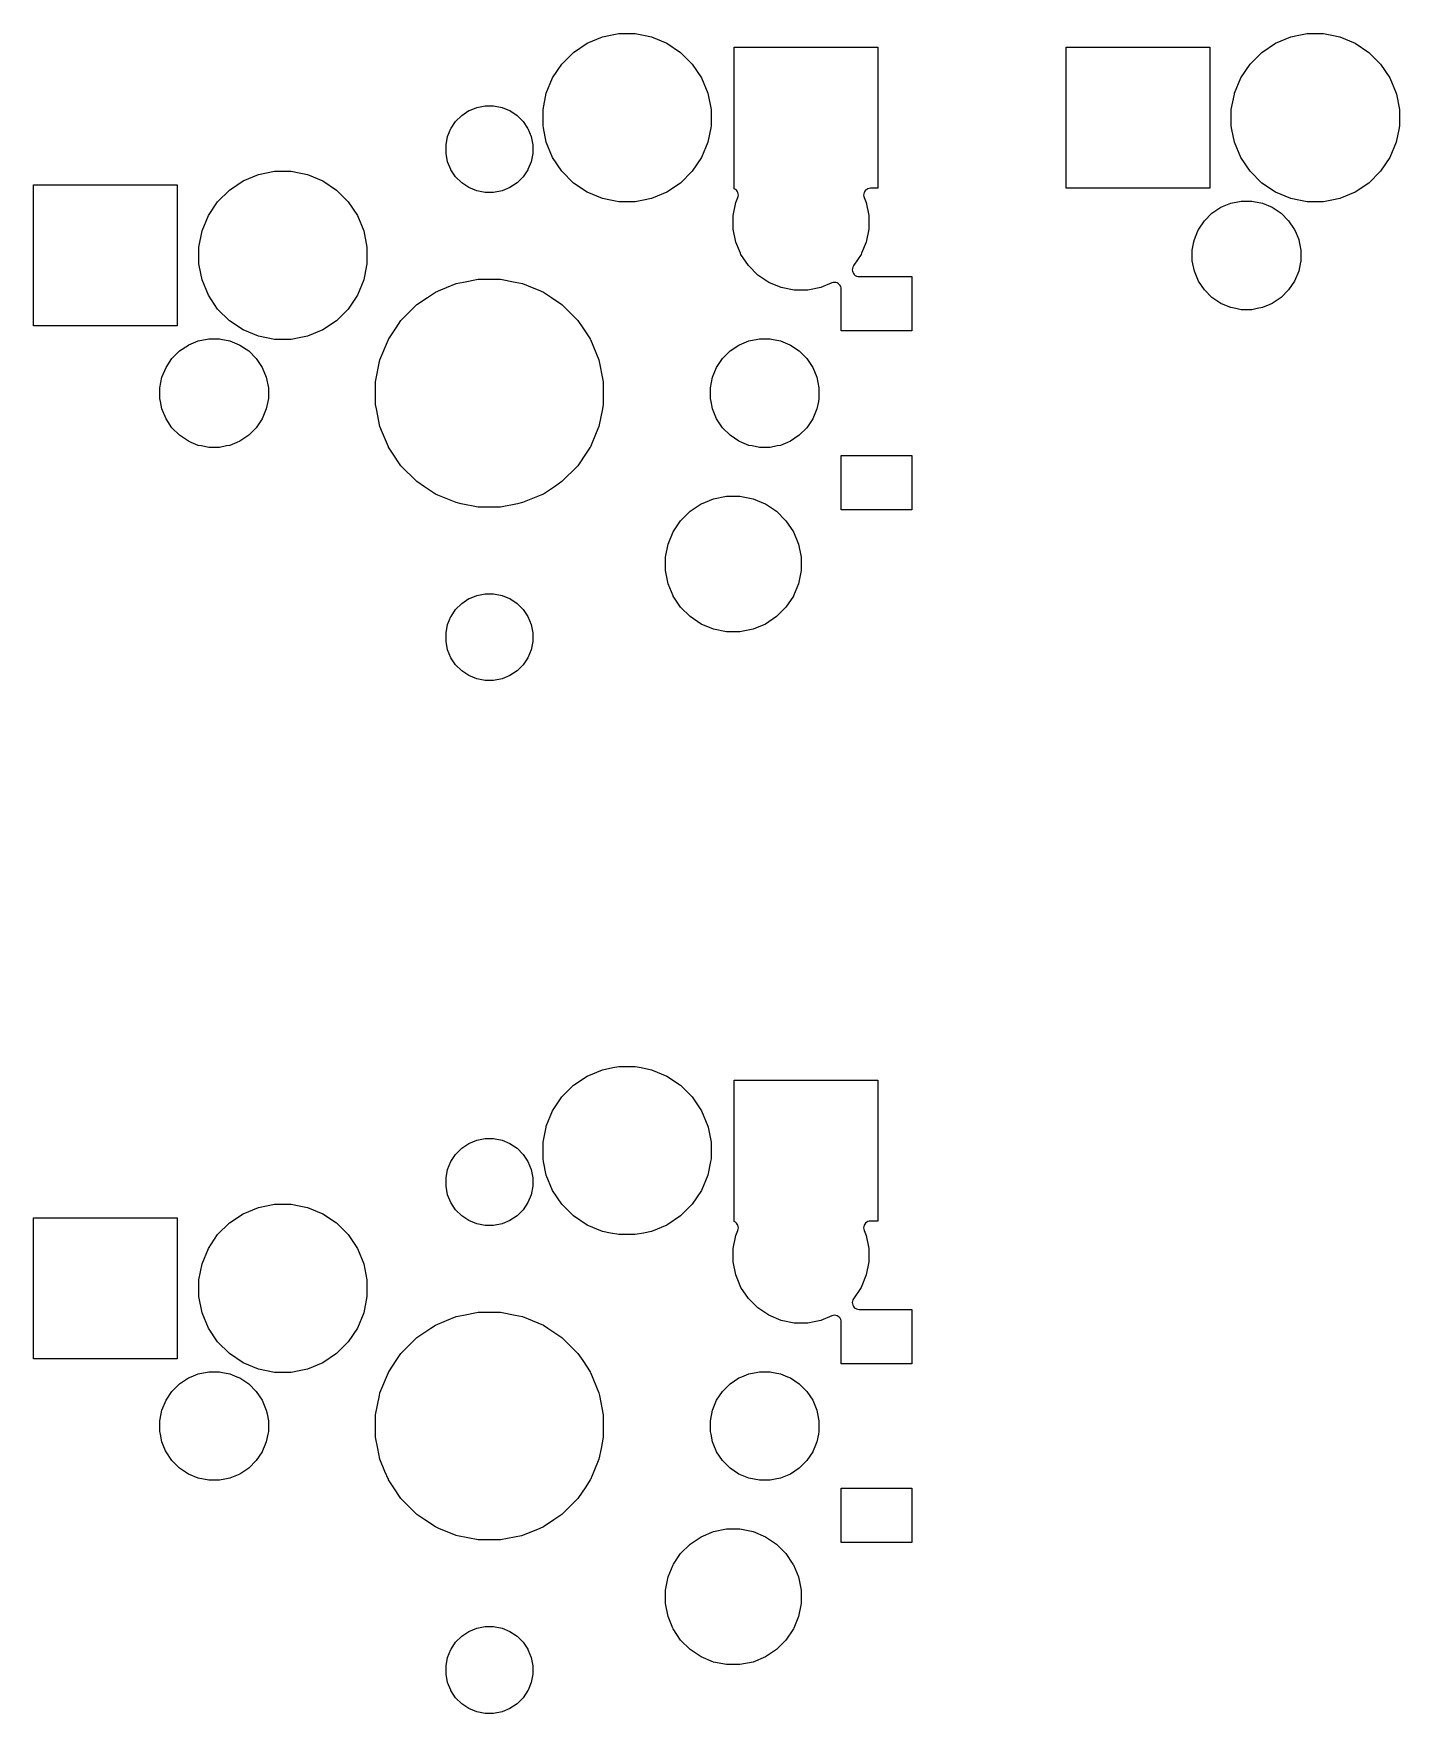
# Model space of a CAD drawing. Extents: x 70 to 347, y -163 to -55.
# Drawn here: x 247.94 to 273.14, y -147.62 to -116.64 of the extents above; entities that cross this region are included whole.
import ezdxf

# ---------------------------------------------------------------- set-up
doc = ezdxf.new("R2010")
doc.units = 0
doc.layers.add('BLACK', color=7, linetype='CONTINUOUS')

msp = doc.modelspace()

# ---------------------------------------------------------------- linework, layer by layer
at = {"layer": 'BLACK', "linetype": 'CONTINUOUS'}
for p, q in [((258.152, -116.812), (258.434, -116.695)), ((258.434, -116.695), (258.584, -116.665)), ((258.584, -116.665), (258.734, -116.635)), ((258.734, -116.635), (259.039, -116.635)), ((259.039, -116.635), (259.189, -116.665)), ((259.189, -116.665), (259.339, -116.695)), ((259.339, -116.695), (259.621, -116.812)), ((270.852, -116.812), (271.134, -116.695)), ((271.134, -116.695), (271.284, -116.665)), ((271.284, -116.665), (271.434, -116.635)), ((271.434, -116.635), (271.739, -116.635)), ((271.739, -116.635), (271.889, -116.665)), ((271.889, -116.665), (272.039, -116.695)), ((272.039, -116.695), (272.321, -116.812)), ((257.682, -117.197), (257.898, -116.981)), ((257.898, -116.981), (258.152, -116.812)), ((259.621, -116.812), (259.875, -116.981)), ((259.875, -116.981), (260.091, -117.197)), ((260.863, -119.496), (260.863, -116.885)), ((260.863, -116.885), (263.515, -116.885)), ((263.515, -116.885), (263.515, -119.487)), ((266.986, -119.487), (266.986, -116.885)), ((266.986, -116.885), (269.638, -116.885)), ((269.638, -116.885), (269.638, -119.487)), ((270.382, -117.197), (270.598, -116.981)), ((270.598, -116.981), (270.852, -116.812)), ((272.321, -116.812), (272.575, -116.981)), ((272.575, -116.981), (272.791, -117.197)), ((257.512, -117.452), (257.682, -117.197)), ((260.091, -117.197), (260.261, -117.452)), ((270.212, -117.452), (270.382, -117.197)), ((272.791, -117.197), (272.961, -117.452)), ((257.395, -117.734), (257.512, -117.452)), ((260.261, -117.452), (260.378, -117.734)), ((270.095, -117.734), (270.212, -117.452)), ((272.961, -117.452), (273.078, -117.734)), ((255.977, -118.052), (256.113, -117.996)), ((256.113, -117.996), (256.268, -117.965)), ((256.268, -117.965), (256.425, -117.965)), ((256.425, -117.965), (256.58, -117.996)), ((256.58, -117.996), (256.716, -118.052)), ((257.336, -118.033), (257.395, -117.734)), ((257.336, -118.339), (257.336, -118.033)), ((257.395, -117.734), (257.395, -117.734)), ((260.378, -117.734), (260.378, -117.734)), ((260.378, -117.734), (260.438, -118.033)), ((260.438, -118.033), (260.438, -118.339)), ((270.036, -118.033), (270.092, -117.752)), ((270.036, -118.339), (270.036, -118.033)), ((270.092, -117.752), (270.095, -117.734)), ((273.078, -117.734), (273.082, -117.752)), ((273.082, -117.752), (273.138, -118.033)), ((273.138, -118.033), (273.138, -118.339)), ((255.641, -118.381), (255.724, -118.256)), ((255.724, -118.256), (255.836, -118.144)), ((255.836, -118.144), (255.967, -118.056)), ((255.967, -118.056), (255.977, -118.052)), ((256.716, -118.052), (256.726, -118.056)), ((256.726, -118.056), (256.857, -118.144)), ((256.857, -118.144), (256.969, -118.256)), ((256.969, -118.256), (257.052, -118.381)), ((257.342, -118.374), (257.336, -118.339)), ((260.438, -118.339), (260.431, -118.374)), ((270.048, -118.402), (270.036, -118.339)), ((273.138, -118.339), (273.125, -118.402)), ((255.546, -118.687), (255.576, -118.533)), ((255.576, -118.533), (255.637, -118.387)), ((255.637, -118.387), (255.641, -118.381)), ((257.052, -118.381), (257.056, -118.387)), ((257.056, -118.387), (257.117, -118.533)), ((257.117, -118.533), (257.148, -118.687)), ((257.395, -118.639), (257.342, -118.374)), ((257.512, -118.921), (257.395, -118.639)), ((260.378, -118.639), (260.261, -118.921)), ((260.431, -118.374), (260.378, -118.639)), ((270.095, -118.639), (270.048, -118.402)), ((270.212, -118.921), (270.095, -118.639)), ((273.078, -118.639), (272.961, -118.921)), ((273.125, -118.402), (273.078, -118.639)), ((255.546, -118.845), (255.546, -118.687)), ((255.576, -119), (255.546, -118.845)), ((257.148, -118.845), (257.117, -119)), ((257.148, -118.687), (257.148, -118.845)), ((257.682, -119.175), (257.512, -118.921)), ((260.261, -118.921), (260.091, -119.175)), ((270.382, -119.175), (270.212, -118.921)), ((272.961, -118.921), (272.791, -119.175)), ((251.802, -119.352), (252.084, -119.235)), ((252.084, -119.235), (252.234, -119.205)), ((252.234, -119.205), (252.384, -119.175)), ((252.384, -119.175), (252.689, -119.175)), ((252.689, -119.175), (252.839, -119.205)), ((252.839, -119.205), (252.989, -119.235)), ((252.989, -119.235), (253.271, -119.352)), ((255.636, -119.144), (255.576, -119)), ((255.637, -119.146), (255.636, -119.144)), ((255.724, -119.277), (255.637, -119.146)), ((255.836, -119.388), (255.724, -119.277)), ((256.969, -119.277), (256.857, -119.388)), ((257.056, -119.146), (256.969, -119.277)), ((257.057, -119.144), (257.056, -119.146)), ((257.117, -119), (257.057, -119.144)), ((257.898, -119.391), (257.682, -119.175)), ((260.091, -119.175), (259.875, -119.391)), ((270.598, -119.391), (270.382, -119.175)), ((272.791, -119.175), (272.575, -119.391)), ((247.936, -122.027), (247.936, -119.425)), ((247.936, -119.425), (250.588, -119.425)), ((250.588, -119.425), (250.588, -122.027)), ((251.332, -119.737), (251.548, -119.521)), ((251.548, -119.521), (251.802, -119.352)), ((253.271, -119.352), (253.525, -119.521)), ((253.525, -119.521), (253.741, -119.737)), ((255.967, -119.476), (255.836, -119.388)), ((256.113, -119.536), (255.967, -119.476)), ((255.967, -119.476), (255.967, -119.476)), ((255.967, -119.476), (255.967, -119.476)), ((256.268, -119.567), (256.113, -119.536)), ((256.425, -119.567), (256.268, -119.567)), ((256.58, -119.536), (256.425, -119.567)), ((256.726, -119.476), (256.58, -119.536)), ((256.857, -119.388), (256.726, -119.476)), ((256.726, -119.476), (256.726, -119.476)), ((256.726, -119.476), (256.726, -119.476)), ((258.152, -119.561), (257.898, -119.391)), ((258.434, -119.678), (258.152, -119.561)), ((259.621, -119.561), (259.339, -119.678)), ((259.875, -119.391), (259.621, -119.561)), ((260.864, -119.497), (260.863, -119.496)), ((260.885, -119.508), (260.864, -119.497)), ((260.904, -119.524), (260.885, -119.508)), ((260.92, -119.543), (260.904, -119.524)), ((260.931, -119.564), (260.92, -119.543)), ((260.939, -119.588), (260.931, -119.564)), ((260.941, -119.612), (260.939, -119.588)), ((263.255, -119.588), (263.252, -119.612)), ((263.262, -119.564), (263.255, -119.588)), ((263.273, -119.543), (263.262, -119.564)), ((263.289, -119.524), (263.273, -119.543)), ((263.308, -119.508), (263.289, -119.524)), ((263.329, -119.497), (263.308, -119.508)), ((263.353, -119.49), (263.329, -119.497)), ((263.377, -119.487), (263.353, -119.49)), ((263.515, -119.487), (263.377, -119.487)), ((269.638, -119.487), (266.986, -119.487)), ((270.852, -119.561), (270.598, -119.391)), ((271.134, -119.678), (270.852, -119.561)), ((272.321, -119.561), (272.039, -119.678)), ((272.575, -119.391), (272.321, -119.561)), ((251.162, -119.992), (251.332, -119.737)), ((253.741, -119.737), (253.911, -119.992)), ((258.584, -119.707), (258.434, -119.678)), ((258.734, -119.737), (258.584, -119.707)), ((259.039, -119.737), (258.734, -119.737)), ((259.189, -119.707), (259.039, -119.737)), ((259.339, -119.678), (259.189, -119.707)), ((260.846, -119.993), (260.894, -119.751)), ((260.894, -119.751), (260.931, -119.66)), ((260.931, -119.66), (260.939, -119.637)), ((260.939, -119.637), (260.941, -119.612)), ((263.252, -119.612), (263.255, -119.637)), ((263.255, -119.637), (263.262, -119.66)), ((263.262, -119.66), (263.3, -119.751)), ((263.3, -119.751), (263.348, -119.993)), ((269.678, -119.949), (269.842, -119.839)), ((269.842, -119.839), (270.025, -119.764)), ((270.025, -119.764), (270.189, -119.731)), ((270.189, -119.731), (270.218, -119.725)), ((270.218, -119.725), (270.415, -119.725)), ((270.415, -119.725), (270.444, -119.731)), ((270.444, -119.731), (270.609, -119.764)), ((270.609, -119.764), (270.791, -119.839)), ((270.791, -119.839), (270.955, -119.949)), ((271.284, -119.707), (271.134, -119.678)), ((271.434, -119.737), (271.284, -119.707)), ((271.739, -119.737), (271.434, -119.737)), ((271.889, -119.707), (271.739, -119.737)), ((272.039, -119.678), (271.889, -119.707)), ((251.045, -120.274), (251.162, -119.992)), ((253.911, -119.992), (254.028, -120.274)), ((260.846, -120.239), (260.846, -119.993)), ((263.348, -119.993), (263.348, -120.239)), ((269.435, -120.244), (269.539, -120.088)), ((269.539, -120.088), (269.678, -119.949)), ((270.955, -119.949), (271.094, -120.088)), ((271.094, -120.088), (271.198, -120.244)), ((250.986, -120.573), (251.045, -120.274)), ((251.045, -120.274), (251.045, -120.274)), ((254.028, -120.274), (254.028, -120.274)), ((254.028, -120.274), (254.088, -120.573)), ((260.894, -120.481), (260.846, -120.239)), ((260.978, -120.684), (260.894, -120.481)), ((263.3, -120.481), (263.215, -120.684)), ((263.348, -120.239), (263.3, -120.481)), ((269.316, -120.628), (269.345, -120.478)), ((269.345, -120.478), (269.354, -120.434)), ((269.354, -120.434), (269.421, -120.274)), ((269.421, -120.274), (269.43, -120.252)), ((269.43, -120.252), (269.435, -120.244)), ((271.198, -120.244), (271.204, -120.252)), ((271.204, -120.252), (271.213, -120.274)), ((271.213, -120.274), (271.279, -120.434)), ((271.279, -120.434), (271.288, -120.478)), ((271.288, -120.478), (271.318, -120.628)), ((250.986, -120.879), (250.986, -120.573)), ((254.088, -120.573), (254.088, -120.879)), ((260.988, -120.709), (260.978, -120.684)), ((261.125, -120.914), (260.988, -120.709)), ((263.205, -120.709), (263.073, -120.907)), ((263.215, -120.684), (263.205, -120.709)), ((269.316, -120.825), (269.316, -120.628)), ((269.326, -120.879), (269.316, -120.825)), ((271.318, -120.825), (271.307, -120.879)), ((271.318, -120.628), (271.318, -120.825)), ((250.992, -120.914), (250.986, -120.879)), ((251.045, -121.179), (250.992, -120.914)), ((254.081, -120.914), (254.028, -121.179)), ((254.088, -120.879), (254.081, -120.914)), ((261.299, -121.088), (261.125, -120.914)), ((261.504, -121.225), (261.299, -121.088)), ((263.045, -120.966), (263.043, -120.99)), ((263.043, -120.99), (263.045, -121.015)), ((263.052, -120.942), (263.045, -120.966)), ((263.045, -121.015), (263.052, -121.038)), ((263.064, -120.921), (263.052, -120.942)), ((263.052, -121.038), (263.064, -121.06)), ((263.073, -120.907), (263.064, -120.921)), ((263.064, -121.06), (263.079, -121.079)), ((263.079, -121.079), (263.098, -121.094)), ((263.098, -121.094), (263.12, -121.106)), ((263.12, -121.106), (263.143, -121.113)), ((263.143, -121.113), (263.168, -121.115)), ((263.168, -121.115), (264.141, -121.115)), ((264.141, -121.115), (264.141, -122.117)), ((269.354, -121.018), (269.326, -120.879)), ((269.43, -121.2), (269.354, -121.018)), ((271.279, -121.018), (271.204, -121.2)), ((271.307, -120.879), (271.279, -121.018)), ((251.162, -121.461), (251.045, -121.179)), ((254.028, -121.179), (253.911, -121.461)), ((255.203, -121.504), (255.351, -121.404)), ((255.351, -121.404), (255.448, -121.364)), ((255.448, -121.364), (255.557, -121.319)), ((255.557, -121.319), (255.734, -121.246)), ((255.734, -121.246), (255.869, -121.219)), ((255.869, -121.219), (256.14, -121.165)), ((256.14, -121.165), (256.554, -121.165)), ((256.554, -121.165), (256.824, -121.219)), ((256.824, -121.219), (256.959, -121.246)), ((256.959, -121.246), (257.136, -121.319)), ((257.136, -121.319), (257.245, -121.364)), ((257.245, -121.364), (257.342, -121.404)), ((257.342, -121.404), (257.491, -121.504)), ((261.732, -121.319), (261.504, -121.225)), ((261.504, -121.225), (261.504, -121.225)), ((261.504, -121.225), (261.504, -121.225)), ((261.973, -121.367), (261.732, -121.319)), ((262.22, -121.367), (261.973, -121.367)), ((262.461, -121.319), (262.22, -121.367)), ((262.667, -121.234), (262.461, -121.319)), ((262.69, -121.227), (262.667, -121.234)), ((262.714, -121.225), (262.69, -121.227)), ((262.739, -121.227), (262.714, -121.225)), ((262.762, -121.234), (262.739, -121.227)), ((262.784, -121.246), (262.762, -121.234)), ((262.803, -121.261), (262.784, -121.246)), ((262.818, -121.28), (262.803, -121.261)), ((262.83, -121.302), (262.818, -121.28)), ((262.837, -121.325), (262.83, -121.302)), ((262.839, -121.35), (262.837, -121.325)), ((262.839, -122.117), (262.839, -121.35)), ((269.539, -121.364), (269.43, -121.2)), ((269.678, -121.504), (269.539, -121.364)), ((271.094, -121.364), (270.955, -121.504)), ((271.204, -121.2), (271.094, -121.364)), ((251.332, -121.715), (251.162, -121.461)), ((251.548, -121.931), (251.332, -121.715)), ((253.741, -121.715), (253.525, -121.931)), ((253.911, -121.461), (253.741, -121.715)), ((254.715, -121.927), (255.007, -121.634)), ((255.007, -121.634), (255.203, -121.504)), ((257.491, -121.504), (257.686, -121.634)), ((257.686, -121.634), (257.979, -121.927)), ((269.842, -121.613), (269.678, -121.504)), ((269.883, -121.63), (269.842, -121.613)), ((269.842, -121.613), (269.842, -121.613)), ((269.842, -121.613), (269.842, -121.613)), ((270.025, -121.689), (269.883, -121.63)), ((270.121, -121.708), (270.025, -121.689)), ((270.218, -121.727), (270.121, -121.708)), ((270.415, -121.727), (270.218, -121.727)), ((270.512, -121.708), (270.415, -121.727)), ((270.609, -121.689), (270.512, -121.708)), ((270.75, -121.63), (270.609, -121.689)), ((270.791, -121.613), (270.75, -121.63)), ((270.955, -121.504), (270.791, -121.613)), ((270.791, -121.613), (270.791, -121.613)), ((270.791, -121.613), (270.791, -121.613)), ((250.588, -122.027), (247.936, -122.027)), ((251.802, -122.101), (251.548, -121.931)), ((253.525, -121.931), (253.271, -122.101)), ((254.489, -122.265), (254.625, -122.061)), ((254.625, -122.061), (254.715, -121.927)), ((257.979, -121.927), (258.068, -122.061)), ((258.068, -122.061), (258.205, -122.265)), ((250.792, -122.379), (250.801, -122.376)), ((250.801, -122.376), (250.846, -122.357)), ((250.846, -122.357), (250.975, -122.304)), ((250.975, -122.304), (251.139, -122.271)), ((251.139, -122.271), (251.168, -122.265)), ((251.168, -122.265), (251.365, -122.265)), ((251.365, -122.265), (251.394, -122.271)), ((251.394, -122.271), (251.559, -122.304)), ((251.559, -122.304), (251.687, -122.357)), ((251.687, -122.357), (251.732, -122.376)), ((251.732, -122.376), (251.741, -122.379)), ((252.084, -122.218), (251.802, -122.101)), ((252.234, -122.247), (252.084, -122.218)), ((252.384, -122.277), (252.234, -122.247)), ((252.689, -122.277), (252.384, -122.277)), ((252.839, -122.247), (252.689, -122.277)), ((252.989, -122.218), (252.839, -122.247)), ((253.271, -122.101), (252.989, -122.218)), ((254.326, -122.653), (254.482, -122.277)), ((254.482, -122.277), (254.485, -122.271)), ((254.485, -122.271), (254.489, -122.265)), ((258.205, -122.265), (258.208, -122.271)), ((258.208, -122.271), (258.211, -122.277)), ((258.211, -122.277), (258.367, -122.653)), ((260.952, -122.379), (260.961, -122.376)), ((260.961, -122.376), (261.006, -122.357)), ((261.006, -122.357), (261.135, -122.304)), ((261.135, -122.304), (261.299, -122.271)), ((261.299, -122.271), (261.328, -122.265)), ((261.328, -122.265), (261.525, -122.265)), ((261.525, -122.265), (261.554, -122.271)), ((261.554, -122.271), (261.719, -122.304)), ((261.719, -122.304), (261.847, -122.357)), ((261.847, -122.357), (261.892, -122.376)), ((261.892, -122.376), (261.901, -122.379)), ((264.141, -122.117), (262.839, -122.117)), ((250.38, -122.792), (250.489, -122.628)), ((250.489, -122.628), (250.628, -122.489)), ((250.628, -122.489), (250.792, -122.379)), ((251.741, -122.379), (251.905, -122.489)), ((251.905, -122.489), (252.044, -122.628)), ((252.044, -122.628), (252.154, -122.792)), ((254.246, -123.059), (254.326, -122.653)), ((254.326, -122.653), (254.326, -122.653)), ((258.367, -122.653), (258.367, -122.653)), ((258.367, -122.653), (258.448, -123.059)), ((260.54, -122.792), (260.649, -122.628)), ((260.649, -122.628), (260.788, -122.489)), ((260.788, -122.489), (260.952, -122.379)), ((261.901, -122.379), (262.065, -122.489)), ((262.065, -122.489), (262.204, -122.628)), ((262.204, -122.628), (262.314, -122.792)), ((250.266, -123.168), (250.304, -122.974)), ((250.304, -122.974), (250.38, -122.792)), ((250.304, -122.974), (250.304, -122.974)), ((252.154, -122.792), (252.229, -122.974)), ((252.229, -122.974), (252.229, -122.974)), ((252.229, -122.974), (252.268, -123.168)), ((260.426, -123.168), (260.464, -122.974)), ((260.464, -122.974), (260.54, -122.792)), ((260.464, -122.974), (260.464, -122.974)), ((262.314, -122.792), (262.389, -122.974)), ((262.389, -122.974), (262.389, -122.974)), ((262.389, -122.974), (262.428, -123.168)), ((250.266, -123.365), (250.266, -123.168)), ((252.268, -123.168), (252.268, -123.365)), ((254.246, -123.473), (254.246, -123.059)), ((258.448, -123.059), (258.448, -123.473)), ((260.426, -123.365), (260.426, -123.168)), ((262.428, -123.168), (262.428, -123.365)), ((250.276, -123.419), (250.266, -123.365)), ((250.304, -123.558), (250.276, -123.419)), ((250.38, -123.74), (250.304, -123.558)), ((252.229, -123.558), (252.154, -123.74)), ((252.257, -123.419), (252.229, -123.558)), ((252.268, -123.365), (252.257, -123.419)), ((254.263, -123.558), (254.246, -123.473)), ((254.326, -123.879), (254.263, -123.558)), ((258.431, -123.558), (258.367, -123.879)), ((258.448, -123.473), (258.431, -123.558)), ((260.436, -123.419), (260.426, -123.365)), ((260.464, -123.558), (260.436, -123.419)), ((260.54, -123.74), (260.464, -123.558)), ((262.389, -123.558), (262.314, -123.74)), ((262.417, -123.419), (262.389, -123.558)), ((262.428, -123.365), (262.417, -123.419)), ((250.489, -123.904), (250.38, -123.74)), ((250.628, -124.044), (250.489, -123.904)), ((252.044, -123.904), (251.905, -124.044)), ((252.154, -123.74), (252.044, -123.904)), ((254.377, -124.001), (254.326, -123.879)), ((258.367, -123.879), (258.316, -124.001)), ((260.649, -123.904), (260.54, -123.74)), ((260.788, -124.044), (260.649, -123.904)), ((262.204, -123.904), (262.065, -124.044)), ((262.314, -123.74), (262.204, -123.904)), ((250.792, -124.153), (250.628, -124.044)), ((250.846, -124.175), (250.792, -124.153)), ((250.792, -124.153), (250.792, -124.153)), ((250.792, -124.153), (250.792, -124.153)), ((250.975, -124.229), (250.846, -124.175)), ((251.037, -124.241), (250.975, -124.229)), ((251.559, -124.229), (251.496, -124.241)), ((251.687, -124.175), (251.559, -124.229)), ((251.741, -124.153), (251.687, -124.175)), ((251.905, -124.044), (251.741, -124.153)), ((251.741, -124.153), (251.741, -124.153)), ((251.741, -124.153), (251.741, -124.153)), ((254.482, -124.255), (254.377, -124.001)), ((258.316, -124.001), (258.211, -124.255)), ((260.952, -124.153), (260.788, -124.044)), ((261.006, -124.175), (260.952, -124.153)), ((260.952, -124.153), (260.952, -124.153)), ((260.952, -124.153), (260.952, -124.153)), ((261.135, -124.229), (261.006, -124.175)), ((261.197, -124.241), (261.135, -124.229)), ((261.719, -124.229), (261.656, -124.241)), ((261.847, -124.175), (261.719, -124.229)), ((261.901, -124.153), (261.847, -124.175)), ((262.065, -124.044), (261.901, -124.153)), ((261.901, -124.153), (261.901, -124.153)), ((261.901, -124.153), (261.901, -124.153)), ((251.168, -124.267), (251.037, -124.241)), ((251.365, -124.267), (251.168, -124.267)), ((251.496, -124.241), (251.365, -124.267)), ((254.485, -124.261), (254.482, -124.255)), ((254.548, -124.357), (254.485, -124.261)), ((254.715, -124.606), (254.548, -124.357)), ((258.145, -124.357), (257.979, -124.606)), ((258.208, -124.261), (258.145, -124.357)), ((258.211, -124.255), (258.208, -124.261)), ((261.328, -124.267), (261.197, -124.241)), ((261.525, -124.267), (261.328, -124.267)), ((261.656, -124.241), (261.525, -124.267)), ((262.839, -125.417), (262.839, -124.415)), ((262.839, -124.415), (264.141, -124.415)), ((264.141, -124.415), (264.141, -125.417)), ((255.007, -124.898), (254.715, -124.606)), ((257.979, -124.606), (257.686, -124.898)), ((255.149, -124.993), (255.007, -124.898)), ((255.351, -125.128), (255.149, -124.993)), ((255.398, -125.147), (255.351, -125.128)), ((255.351, -125.128), (255.351, -125.128)), ((255.351, -125.128), (255.351, -125.128)), ((255.734, -125.286), (255.398, -125.147)), ((257.295, -125.147), (256.959, -125.286)), ((257.342, -125.128), (257.295, -125.147)), ((257.545, -124.993), (257.342, -125.128)), ((257.342, -125.128), (257.342, -125.128)), ((257.342, -125.128), (257.342, -125.128)), ((257.686, -124.898), (257.545, -124.993)), ((260.482, -125.213), (260.723, -125.165)), ((260.723, -125.165), (260.97, -125.165)), ((260.97, -125.165), (261.211, -125.213)), ((255.827, -125.305), (255.734, -125.286)), ((256.14, -125.367), (255.827, -125.305)), ((256.554, -125.367), (256.14, -125.367)), ((256.866, -125.305), (256.554, -125.367)), ((256.959, -125.286), (256.866, -125.305)), ((259.875, -125.619), (260.049, -125.444)), ((260.049, -125.444), (260.254, -125.308)), ((260.254, -125.308), (260.26, -125.305)), ((260.26, -125.305), (260.482, -125.213)), ((261.211, -125.213), (261.433, -125.305)), ((261.433, -125.305), (261.439, -125.308)), ((261.439, -125.308), (261.644, -125.444)), ((261.644, -125.444), (261.818, -125.619)), ((264.141, -125.417), (262.839, -125.417)), ((259.738, -125.824), (259.875, -125.619)), ((261.818, -125.619), (261.955, -125.824)), ((259.596, -126.293), (259.644, -126.051)), ((259.644, -126.051), (259.738, -125.824)), ((259.738, -125.824), (259.738, -125.824)), ((261.955, -125.824), (261.955, -125.824)), ((261.955, -125.824), (262.05, -126.051)), ((262.05, -126.051), (262.098, -126.293)), ((259.596, -126.539), (259.596, -126.293)), ((262.098, -126.293), (262.098, -126.539)), ((259.644, -126.781), (259.596, -126.539)), ((262.098, -126.539), (262.05, -126.781)), ((255.977, -127.052), (256.113, -126.996)), ((256.113, -126.996), (256.268, -126.965)), ((256.268, -126.965), (256.425, -126.965)), ((256.425, -126.965), (256.58, -126.996)), ((256.58, -126.996), (256.716, -127.052)), ((259.737, -127.007), (259.644, -126.781)), ((259.738, -127.009), (259.737, -127.007)), ((259.875, -127.214), (259.738, -127.009)), ((261.955, -127.009), (261.818, -127.214)), ((261.956, -127.007), (261.955, -127.009)), ((262.05, -126.781), (261.956, -127.007)), ((255.639, -127.384), (255.724, -127.256)), ((255.724, -127.256), (255.836, -127.144)), ((255.836, -127.144), (255.967, -127.056)), ((255.967, -127.056), (255.977, -127.052)), ((256.716, -127.052), (256.726, -127.056)), ((256.726, -127.056), (256.857, -127.144)), ((256.857, -127.144), (256.969, -127.256)), ((256.969, -127.256), (257.054, -127.384)), ((260.049, -127.388), (259.875, -127.214)), ((261.818, -127.214), (261.644, -127.388)), ((255.546, -127.687), (255.576, -127.533)), ((255.576, -127.533), (255.637, -127.387)), ((255.637, -127.387), (255.639, -127.384)), ((257.054, -127.384), (257.056, -127.387)), ((257.056, -127.387), (257.117, -127.533)), ((257.117, -127.533), (257.148, -127.687)), ((260.254, -127.525), (260.049, -127.388)), ((260.482, -127.619), (260.254, -127.525)), ((260.254, -127.525), (260.254, -127.525)), ((260.254, -127.525), (260.254, -127.525)), ((260.723, -127.667), (260.482, -127.619)), ((261.211, -127.619), (260.97, -127.667)), ((261.439, -127.525), (261.211, -127.619)), ((261.644, -127.388), (261.439, -127.525)), ((261.439, -127.525), (261.439, -127.525)), ((261.439, -127.525), (261.439, -127.525)), ((255.546, -127.845), (255.546, -127.687)), ((255.576, -128), (255.546, -127.845)), ((257.148, -127.845), (257.117, -128)), ((257.148, -127.687), (257.148, -127.845)), ((260.97, -127.667), (260.723, -127.667)), ((255.637, -128.146), (255.576, -128)), ((255.724, -128.277), (255.637, -128.146)), ((255.637, -128.146), (255.637, -128.146)), ((257.056, -128.146), (256.969, -128.277)), ((257.117, -128), (257.056, -128.146)), ((257.056, -128.146), (257.056, -128.146)), ((255.836, -128.388), (255.724, -128.277)), ((255.967, -128.476), (255.836, -128.388)), ((256.113, -128.536), (255.967, -128.476)), ((255.967, -128.476), (255.967, -128.476)), ((255.967, -128.476), (255.967, -128.476)), ((256.268, -128.567), (256.113, -128.536)), ((256.425, -128.567), (256.268, -128.567)), ((256.58, -128.536), (256.425, -128.567)), ((256.726, -128.476), (256.58, -128.536)), ((256.857, -128.388), (256.726, -128.476)), ((256.726, -128.476), (256.726, -128.476)), ((256.726, -128.476), (256.726, -128.476)), ((256.969, -128.277), (256.857, -128.388)), ((258.626, -135.707), (258.734, -135.685)), ((258.734, -135.685), (259.039, -135.685)), ((259.039, -135.685), (259.147, -135.707)), ((257.898, -136.031), (258.152, -135.862)), ((258.152, -135.862), (258.434, -135.745)), ((258.434, -135.745), (258.626, -135.707)), ((259.147, -135.707), (259.339, -135.745)), ((259.339, -135.745), (259.621, -135.862)), ((259.621, -135.862), (259.875, -136.031)), ((260.863, -138.546), (260.863, -135.935)), ((260.863, -135.935), (263.515, -135.935)), ((263.515, -135.935), (263.515, -138.537)), ((257.512, -136.502), (257.682, -136.247)), ((257.682, -136.247), (257.898, -136.031)), ((259.875, -136.031), (260.091, -136.247)), ((260.091, -136.247), (260.261, -136.502)), ((257.395, -136.784), (257.512, -136.502)), ((260.261, -136.502), (260.378, -136.784)), ((257.336, -137.083), (257.391, -136.805)), ((257.391, -136.805), (257.395, -136.784)), ((260.378, -136.784), (260.382, -136.805)), ((260.382, -136.805), (260.438, -137.083)), ((255.724, -137.306), (255.836, -137.194)), ((255.836, -137.194), (255.967, -137.106)), ((255.967, -137.106), (256.113, -137.046)), ((255.967, -137.106), (255.967, -137.106)), ((256.113, -137.046), (256.268, -137.015)), ((256.268, -137.015), (256.425, -137.015)), ((256.425, -137.015), (256.58, -137.046)), ((256.58, -137.046), (256.726, -137.106)), ((256.726, -137.106), (256.726, -137.106)), ((256.726, -137.106), (256.857, -137.194)), ((256.857, -137.194), (256.969, -137.306)), ((257.336, -137.389), (257.336, -137.083)), ((260.438, -137.083), (260.438, -137.389)), ((255.576, -137.583), (255.637, -137.437)), ((255.637, -137.437), (255.662, -137.399)), ((255.662, -137.399), (255.724, -137.306)), ((256.969, -137.306), (257.031, -137.399)), ((257.031, -137.399), (257.056, -137.437)), ((257.056, -137.437), (257.117, -137.583)), ((257.345, -137.437), (257.336, -137.389)), ((257.395, -137.689), (257.345, -137.437)), ((260.428, -137.437), (260.378, -137.689)), ((260.438, -137.389), (260.428, -137.437)), ((255.546, -137.737), (255.576, -137.583)), ((255.546, -137.895), (255.546, -137.737)), ((257.117, -137.583), (257.148, -137.737)), ((257.148, -137.737), (257.148, -137.895)), ((257.512, -137.971), (257.395, -137.689)), ((260.378, -137.689), (260.261, -137.971)), ((255.576, -138.05), (255.546, -137.895)), ((255.637, -138.196), (255.576, -138.05)), ((257.117, -138.05), (257.056, -138.196)), ((257.148, -137.895), (257.117, -138.05)), ((257.682, -138.225), (257.512, -137.971)), ((260.261, -137.971), (260.091, -138.225)), ((247.936, -141.077), (247.936, -138.475)), ((247.936, -138.475), (250.588, -138.475)), ((250.588, -138.475), (250.588, -141.077)), ((251.548, -138.571), (251.802, -138.402)), ((251.802, -138.402), (252.084, -138.285)), ((252.084, -138.285), (252.234, -138.255)), ((252.234, -138.255), (252.384, -138.225)), ((252.384, -138.225), (252.689, -138.225)), ((252.689, -138.225), (252.839, -138.255)), ((252.839, -138.255), (252.989, -138.285)), ((252.989, -138.285), (253.271, -138.402)), ((253.271, -138.402), (253.525, -138.571)), ((255.724, -138.327), (255.637, -138.196)), ((255.637, -138.196), (255.637, -138.196)), ((255.836, -138.438), (255.724, -138.327)), ((255.967, -138.526), (255.836, -138.438)), ((256.857, -138.438), (256.726, -138.526)), ((256.969, -138.327), (256.857, -138.438)), ((257.056, -138.196), (256.969, -138.327)), ((257.056, -138.196), (257.056, -138.196)), ((257.898, -138.441), (257.682, -138.225)), ((258.152, -138.611), (257.898, -138.441)), ((259.875, -138.441), (259.621, -138.611)), ((260.091, -138.225), (259.875, -138.441)), ((251.162, -139.042), (251.332, -138.787)), ((251.332, -138.787), (251.548, -138.571)), ((253.525, -138.571), (253.741, -138.787)), ((253.741, -138.787), (253.911, -139.042)), ((256.113, -138.586), (255.967, -138.526)), ((255.967, -138.526), (255.967, -138.526)), ((255.967, -138.526), (255.967, -138.526)), ((256.268, -138.617), (256.113, -138.586)), ((256.425, -138.617), (256.268, -138.617)), ((256.58, -138.586), (256.425, -138.617)), ((256.726, -138.526), (256.58, -138.586)), ((256.726, -138.526), (256.726, -138.526)), ((256.726, -138.526), (256.726, -138.526)), ((258.434, -138.728), (258.152, -138.611)), ((258.584, -138.757), (258.434, -138.728)), ((258.734, -138.787), (258.584, -138.757)), ((259.039, -138.787), (258.734, -138.787)), ((259.189, -138.757), (259.039, -138.787)), ((259.339, -138.728), (259.189, -138.757)), ((259.621, -138.611), (259.339, -138.728)), ((260.864, -138.547), (260.863, -138.546)), ((260.885, -138.558), (260.864, -138.547)), ((260.904, -138.574), (260.885, -138.558)), ((260.894, -138.801), (260.931, -138.71)), ((260.92, -138.593), (260.904, -138.574)), ((260.931, -138.614), (260.92, -138.593)), ((260.939, -138.638), (260.931, -138.614)), ((260.931, -138.71), (260.939, -138.687)), ((260.941, -138.662), (260.939, -138.638)), ((260.939, -138.687), (260.941, -138.662)), ((263.255, -138.638), (263.252, -138.662)), ((263.252, -138.662), (263.255, -138.687)), ((263.262, -138.614), (263.255, -138.638)), ((263.255, -138.687), (263.262, -138.71)), ((263.273, -138.593), (263.262, -138.614)), ((263.262, -138.71), (263.3, -138.801)), ((263.289, -138.574), (263.273, -138.593)), ((263.308, -138.558), (263.289, -138.574)), ((263.329, -138.547), (263.308, -138.558)), ((263.353, -138.54), (263.329, -138.547)), ((263.377, -138.537), (263.353, -138.54)), ((263.515, -138.537), (263.377, -138.537)), ((251.045, -139.324), (251.162, -139.042)), ((253.911, -139.042), (254.028, -139.324)), ((260.846, -139.043), (260.894, -138.801)), ((260.846, -139.289), (260.846, -139.043)), ((263.3, -138.801), (263.348, -139.043)), ((263.348, -139.043), (263.348, -139.289)), ((250.986, -139.623), (251.045, -139.324)), ((251.045, -139.324), (251.045, -139.324)), ((254.028, -139.324), (254.028, -139.324)), ((254.028, -139.324), (254.088, -139.623)), ((260.894, -139.531), (260.846, -139.289)), ((263.348, -139.289), (263.3, -139.531)), ((250.986, -139.929), (250.986, -139.623)), ((250.986, -139.623), (250.986, -139.623)), ((254.088, -139.623), (254.088, -139.929)), ((260.932, -139.623), (260.894, -139.531)), ((260.988, -139.759), (260.932, -139.623)), ((263.3, -139.531), (263.205, -139.759)), ((251.045, -140.229), (250.986, -139.929)), ((254.088, -139.929), (254.028, -140.229)), ((261.125, -139.964), (260.988, -139.759)), ((261.299, -140.138), (261.125, -139.964)), ((263.045, -140.016), (263.043, -140.04)), ((263.052, -139.992), (263.045, -140.016)), ((263.064, -139.971), (263.052, -139.992)), ((263.205, -139.759), (263.064, -139.971)), ((251.162, -140.511), (251.045, -140.229)), ((254.028, -140.229), (253.911, -140.511)), ((255.557, -140.369), (255.734, -140.296)), ((255.734, -140.296), (255.869, -140.269)), ((255.869, -140.269), (256.14, -140.215)), ((256.14, -140.215), (256.554, -140.215)), ((256.554, -140.215), (256.824, -140.269)), ((256.824, -140.269), (256.959, -140.296)), ((256.959, -140.296), (257.136, -140.369)), ((261.504, -140.275), (261.299, -140.138)), ((261.732, -140.369), (261.504, -140.275)), ((261.504, -140.275), (261.504, -140.275)), ((261.504, -140.275), (261.504, -140.275)), ((262.667, -140.284), (262.461, -140.369)), ((262.69, -140.277), (262.667, -140.284)), ((262.714, -140.275), (262.69, -140.277)), ((262.739, -140.277), (262.714, -140.275)), ((262.762, -140.284), (262.739, -140.277)), ((262.784, -140.296), (262.762, -140.284)), ((262.803, -140.311), (262.784, -140.296)), ((262.818, -140.33), (262.803, -140.311)), ((262.83, -140.352), (262.818, -140.33)), ((263.043, -140.04), (263.045, -140.065)), ((263.045, -140.065), (263.052, -140.088)), ((263.052, -140.088), (263.064, -140.11)), ((263.064, -140.11), (263.079, -140.129)), ((263.079, -140.129), (263.098, -140.144)), ((263.098, -140.144), (263.12, -140.156)), ((263.12, -140.156), (263.143, -140.163)), ((263.143, -140.163), (263.168, -140.165)), ((263.168, -140.165), (264.141, -140.165)), ((264.141, -140.165), (264.141, -141.167)), ((251.332, -140.765), (251.162, -140.511)), ((253.911, -140.511), (253.741, -140.765)), ((255.007, -140.684), (255.267, -140.511)), ((255.267, -140.511), (255.351, -140.454)), ((255.351, -140.454), (255.557, -140.369)), ((255.351, -140.454), (255.351, -140.454)), ((257.136, -140.369), (257.342, -140.454)), ((257.342, -140.454), (257.342, -140.454)), ((257.342, -140.454), (257.426, -140.511)), ((257.426, -140.511), (257.686, -140.684)), ((261.973, -140.417), (261.732, -140.369)), ((262.22, -140.417), (261.973, -140.417)), ((262.341, -140.393), (262.22, -140.417)), ((262.461, -140.369), (262.341, -140.393)), ((262.837, -140.375), (262.83, -140.352)), ((262.839, -140.4), (262.837, -140.375)), ((262.839, -141.167), (262.839, -140.4)), ((251.548, -140.981), (251.332, -140.765)), ((253.741, -140.765), (253.525, -140.981)), ((254.715, -140.977), (255.007, -140.684)), ((257.686, -140.684), (257.979, -140.977)), ((250.588, -141.077), (247.936, -141.077)), ((251.802, -141.151), (251.548, -140.981)), ((252.084, -141.268), (251.802, -141.151)), ((252.234, -141.297), (252.084, -141.268)), ((252.989, -141.268), (252.839, -141.297)), ((253.271, -141.151), (252.989, -141.268)), ((253.525, -140.981), (253.271, -141.151)), ((254.489, -141.315), (254.625, -141.111)), ((254.625, -141.111), (254.715, -140.977)), ((257.979, -140.977), (258.068, -141.111)), ((258.068, -141.111), (258.205, -141.315)), ((264.141, -141.167), (262.839, -141.167)), ((250.489, -141.678), (250.628, -141.539)), ((250.628, -141.539), (250.792, -141.429)), ((250.792, -141.429), (250.846, -141.407)), ((250.792, -141.429), (250.792, -141.429)), ((250.846, -141.407), (250.975, -141.354)), ((250.975, -141.354), (251.139, -141.321)), ((251.139, -141.321), (251.168, -141.315)), ((251.168, -141.315), (251.365, -141.315)), ((251.365, -141.315), (251.394, -141.321)), ((251.394, -141.321), (251.559, -141.354)), ((251.559, -141.354), (251.687, -141.407)), ((251.687, -141.407), (251.741, -141.429)), ((251.741, -141.429), (251.741, -141.429)), ((251.741, -141.429), (251.905, -141.539)), ((251.905, -141.539), (252.044, -141.678)), ((252.384, -141.327), (252.234, -141.297)), ((252.689, -141.327), (252.384, -141.327)), ((252.839, -141.297), (252.689, -141.327)), ((254.326, -141.703), (254.482, -141.327)), ((254.482, -141.327), (254.485, -141.321)), ((254.485, -141.321), (254.489, -141.315)), ((258.205, -141.315), (258.208, -141.321)), ((258.208, -141.321), (258.211, -141.327)), ((258.211, -141.327), (258.367, -141.703)), ((260.649, -141.678), (260.788, -141.539)), ((260.788, -141.539), (260.952, -141.429)), ((260.952, -141.429), (261.006, -141.407)), ((260.952, -141.429), (260.952, -141.429)), ((261.006, -141.407), (261.135, -141.354)), ((261.135, -141.354), (261.299, -141.321)), ((261.299, -141.321), (261.328, -141.315)), ((261.328, -141.315), (261.525, -141.315)), ((261.525, -141.315), (261.554, -141.321)), ((261.554, -141.321), (261.719, -141.354)), ((261.719, -141.354), (261.847, -141.407)), ((261.847, -141.407), (261.901, -141.429)), ((261.901, -141.429), (261.901, -141.429)), ((261.901, -141.429), (262.065, -141.539)), ((262.065, -141.539), (262.204, -141.678)), ((250.304, -142.024), (250.38, -141.842)), ((250.38, -141.842), (250.489, -141.678)), ((252.044, -141.678), (252.154, -141.842)), ((252.154, -141.842), (252.229, -142.024)), ((254.246, -142.109), (254.317, -141.751)), ((254.317, -141.751), (254.326, -141.703)), ((258.367, -141.703), (258.376, -141.751)), ((258.376, -141.751), (258.448, -142.109)), ((260.464, -142.024), (260.54, -141.842)), ((260.54, -141.842), (260.649, -141.678)), ((262.204, -141.678), (262.314, -141.842)), ((262.314, -141.842), (262.389, -142.024)), ((250.266, -142.218), (250.291, -142.091)), ((250.291, -142.091), (250.304, -142.024)), ((252.229, -142.024), (252.243, -142.091)), ((252.243, -142.091), (252.268, -142.218)), ((254.246, -142.523), (254.246, -142.109)), ((258.448, -142.109), (258.448, -142.523)), ((260.426, -142.218), (260.451, -142.091)), ((260.451, -142.091), (260.464, -142.024)), ((262.389, -142.024), (262.403, -142.091)), ((262.403, -142.091), (262.428, -142.218)), ((250.266, -142.415), (250.266, -142.218)), ((250.276, -142.469), (250.266, -142.415)), ((250.304, -142.608), (250.276, -142.469)), ((252.257, -142.469), (252.229, -142.608)), ((252.268, -142.415), (252.257, -142.469)), ((252.268, -142.218), (252.268, -142.415)), ((260.426, -142.415), (260.426, -142.218)), ((260.436, -142.469), (260.426, -142.415)), ((260.464, -142.608), (260.436, -142.469)), ((262.417, -142.469), (262.389, -142.608)), ((262.428, -142.415), (262.417, -142.469)), ((262.428, -142.218), (262.428, -142.415)), ((250.33, -142.67), (250.304, -142.608)), ((250.372, -142.772), (250.33, -142.67)), ((250.38, -142.79), (250.372, -142.772)), ((250.489, -142.954), (250.38, -142.79)), ((252.154, -142.79), (252.044, -142.954)), ((252.161, -142.772), (252.154, -142.79)), ((252.203, -142.67), (252.161, -142.772)), ((252.229, -142.608), (252.203, -142.67)), ((254.287, -142.73), (254.246, -142.523)), ((254.326, -142.929), (254.287, -142.73)), ((258.406, -142.73), (258.367, -142.929)), ((258.448, -142.523), (258.406, -142.73)), ((260.49, -142.67), (260.464, -142.608)), ((260.532, -142.772), (260.49, -142.67)), ((260.54, -142.79), (260.532, -142.772)), ((260.649, -142.954), (260.54, -142.79)), ((262.314, -142.79), (262.204, -142.954)), ((262.321, -142.772), (262.314, -142.79)), ((262.363, -142.67), (262.321, -142.772)), ((262.389, -142.608), (262.363, -142.67)), ((250.628, -143.094), (250.489, -142.954)), ((250.792, -143.203), (250.628, -143.094)), ((251.905, -143.094), (251.741, -143.203)), ((252.044, -142.954), (251.905, -143.094)), ((254.42, -143.155), (254.326, -142.929)), ((258.367, -142.929), (258.273, -143.155)), ((260.788, -143.094), (260.649, -142.954)), ((260.952, -143.203), (260.788, -143.094)), ((262.065, -143.094), (261.901, -143.203)), ((262.204, -142.954), (262.065, -143.094)), ((250.975, -143.279), (250.792, -143.203)), ((251.071, -143.298), (250.975, -143.279)), ((251.168, -143.317), (251.071, -143.298)), ((251.365, -143.317), (251.168, -143.317)), ((251.462, -143.298), (251.365, -143.317)), ((251.559, -143.279), (251.462, -143.298)), ((251.741, -143.203), (251.559, -143.279)), ((254.482, -143.305), (254.42, -143.155)), ((254.485, -143.311), (254.482, -143.305)), ((254.57, -143.439), (254.485, -143.311)), ((254.715, -143.656), (254.57, -143.439)), ((258.123, -143.439), (257.979, -143.656)), ((258.208, -143.311), (258.123, -143.439)), ((258.211, -143.305), (258.208, -143.311)), ((258.273, -143.155), (258.211, -143.305)), ((261.135, -143.279), (260.952, -143.203)), ((261.231, -143.298), (261.135, -143.279)), ((261.328, -143.317), (261.231, -143.298)), ((261.525, -143.317), (261.328, -143.317)), ((261.622, -143.298), (261.525, -143.317)), ((261.719, -143.279), (261.622, -143.298)), ((261.901, -143.203), (261.719, -143.279)), ((255.007, -143.948), (254.715, -143.656)), ((257.979, -143.656), (257.686, -143.948)), ((262.839, -144.467), (262.839, -143.465)), ((262.839, -143.465), (264.141, -143.465)), ((264.141, -143.465), (264.141, -144.467)), ((255.156, -144.048), (255.007, -143.948)), ((255.351, -144.178), (255.156, -144.048)), ((257.537, -144.048), (257.342, -144.178)), ((257.686, -143.948), (257.537, -144.048)), ((255.413, -144.204), (255.351, -144.178)), ((255.351, -144.178), (255.351, -144.178)), ((255.351, -144.178), (255.351, -144.178)), ((255.734, -144.336), (255.413, -144.204)), ((255.757, -144.341), (255.734, -144.336)), ((256.14, -144.417), (255.757, -144.341)), ((256.936, -144.341), (256.554, -144.417)), ((256.959, -144.336), (256.936, -144.341)), ((257.28, -144.204), (256.959, -144.336)), ((257.342, -144.178), (257.28, -144.204)), ((257.342, -144.178), (257.342, -144.178)), ((257.342, -144.178), (257.342, -144.178)), ((260.049, -144.494), (260.254, -144.358)), ((260.254, -144.358), (260.482, -144.263)), ((260.254, -144.358), (260.254, -144.358)), ((260.482, -144.263), (260.723, -144.215)), ((260.723, -144.215), (260.97, -144.215)), ((260.97, -144.215), (261.211, -144.263)), ((261.211, -144.263), (261.439, -144.358)), ((261.439, -144.358), (261.439, -144.358)), ((261.439, -144.358), (261.644, -144.494)), ((256.554, -144.417), (256.14, -144.417)), ((259.746, -144.862), (259.875, -144.669)), ((259.875, -144.669), (260.049, -144.494)), ((261.644, -144.494), (261.818, -144.669)), ((261.818, -144.669), (261.948, -144.862)), ((264.141, -144.467), (262.839, -144.467)), ((259.644, -145.101), (259.738, -144.874)), ((259.738, -144.874), (259.746, -144.862)), ((261.948, -144.862), (261.955, -144.874)), ((261.955, -144.874), (262.05, -145.101)), ((259.596, -145.343), (259.644, -145.101)), ((262.05, -145.101), (262.098, -145.343)), ((259.596, -145.589), (259.596, -145.343)), ((259.644, -145.831), (259.596, -145.589)), ((262.098, -145.589), (262.05, -145.831)), ((262.098, -145.343), (262.098, -145.589)), ((259.733, -146.046), (259.644, -145.831)), ((262.05, -145.831), (261.961, -146.046)), ((255.724, -146.306), (255.836, -146.194)), ((255.836, -146.194), (255.967, -146.106)), ((255.967, -146.106), (256.113, -146.046)), ((255.967, -146.106), (255.967, -146.106)), ((256.113, -146.046), (256.268, -146.015)), ((256.268, -146.015), (256.425, -146.015)), ((256.425, -146.015), (256.58, -146.046)), ((256.58, -146.046), (256.726, -146.106)), ((256.726, -146.106), (256.726, -146.106)), ((256.726, -146.106), (256.857, -146.194)), ((256.857, -146.194), (256.969, -146.306)), ((259.738, -146.059), (259.733, -146.046)), ((259.875, -146.264), (259.738, -146.059)), ((261.955, -146.059), (261.818, -146.264)), ((261.961, -146.046), (261.955, -146.059)), ((255.576, -146.583), (255.637, -146.437)), ((255.637, -146.437), (255.639, -146.434)), ((255.639, -146.434), (255.724, -146.306)), ((256.969, -146.306), (257.054, -146.434)), ((257.054, -146.434), (257.056, -146.437)), ((257.056, -146.437), (257.117, -146.583)), ((260.049, -146.438), (259.875, -146.264)), ((260.254, -146.575), (260.049, -146.438)), ((261.644, -146.438), (261.439, -146.575)), ((261.818, -146.264), (261.644, -146.438)), ((255.546, -146.737), (255.576, -146.583)), ((255.546, -146.895), (255.546, -146.737)), ((257.117, -146.583), (257.148, -146.737)), ((257.148, -146.737), (257.148, -146.895)), ((260.482, -146.669), (260.254, -146.575)), ((260.254, -146.575), (260.254, -146.575)), ((260.254, -146.575), (260.254, -146.575)), ((260.723, -146.717), (260.482, -146.669)), ((260.97, -146.717), (260.723, -146.717)), ((261.211, -146.669), (260.97, -146.717)), ((261.439, -146.575), (261.211, -146.669)), ((261.439, -146.575), (261.439, -146.575)), ((261.439, -146.575), (261.439, -146.575)), ((255.576, -147.05), (255.546, -146.895)), ((255.634, -147.189), (255.576, -147.05)), ((257.117, -147.05), (257.059, -147.189)), ((257.148, -146.895), (257.117, -147.05)), ((255.637, -147.196), (255.634, -147.189)), ((255.724, -147.327), (255.637, -147.196)), ((255.836, -147.438), (255.724, -147.327)), ((255.967, -147.526), (255.836, -147.438)), ((256.857, -147.438), (256.726, -147.526)), ((256.969, -147.327), (256.857, -147.438)), ((257.056, -147.196), (256.969, -147.327)), ((257.059, -147.189), (257.056, -147.196)), ((256.113, -147.586), (255.967, -147.526)), ((255.967, -147.526), (255.967, -147.526)), ((255.967, -147.526), (255.967, -147.526)), ((256.268, -147.617), (256.113, -147.586)), ((256.425, -147.617), (256.268, -147.617)), ((256.58, -147.586), (256.425, -147.617)), ((256.726, -147.526), (256.58, -147.586)), ((256.726, -147.526), (256.726, -147.526)), ((256.726, -147.526), (256.726, -147.526))]:
    msp.add_line(p, q, dxfattribs=at)

doc.saveas('drawing.dxf')
